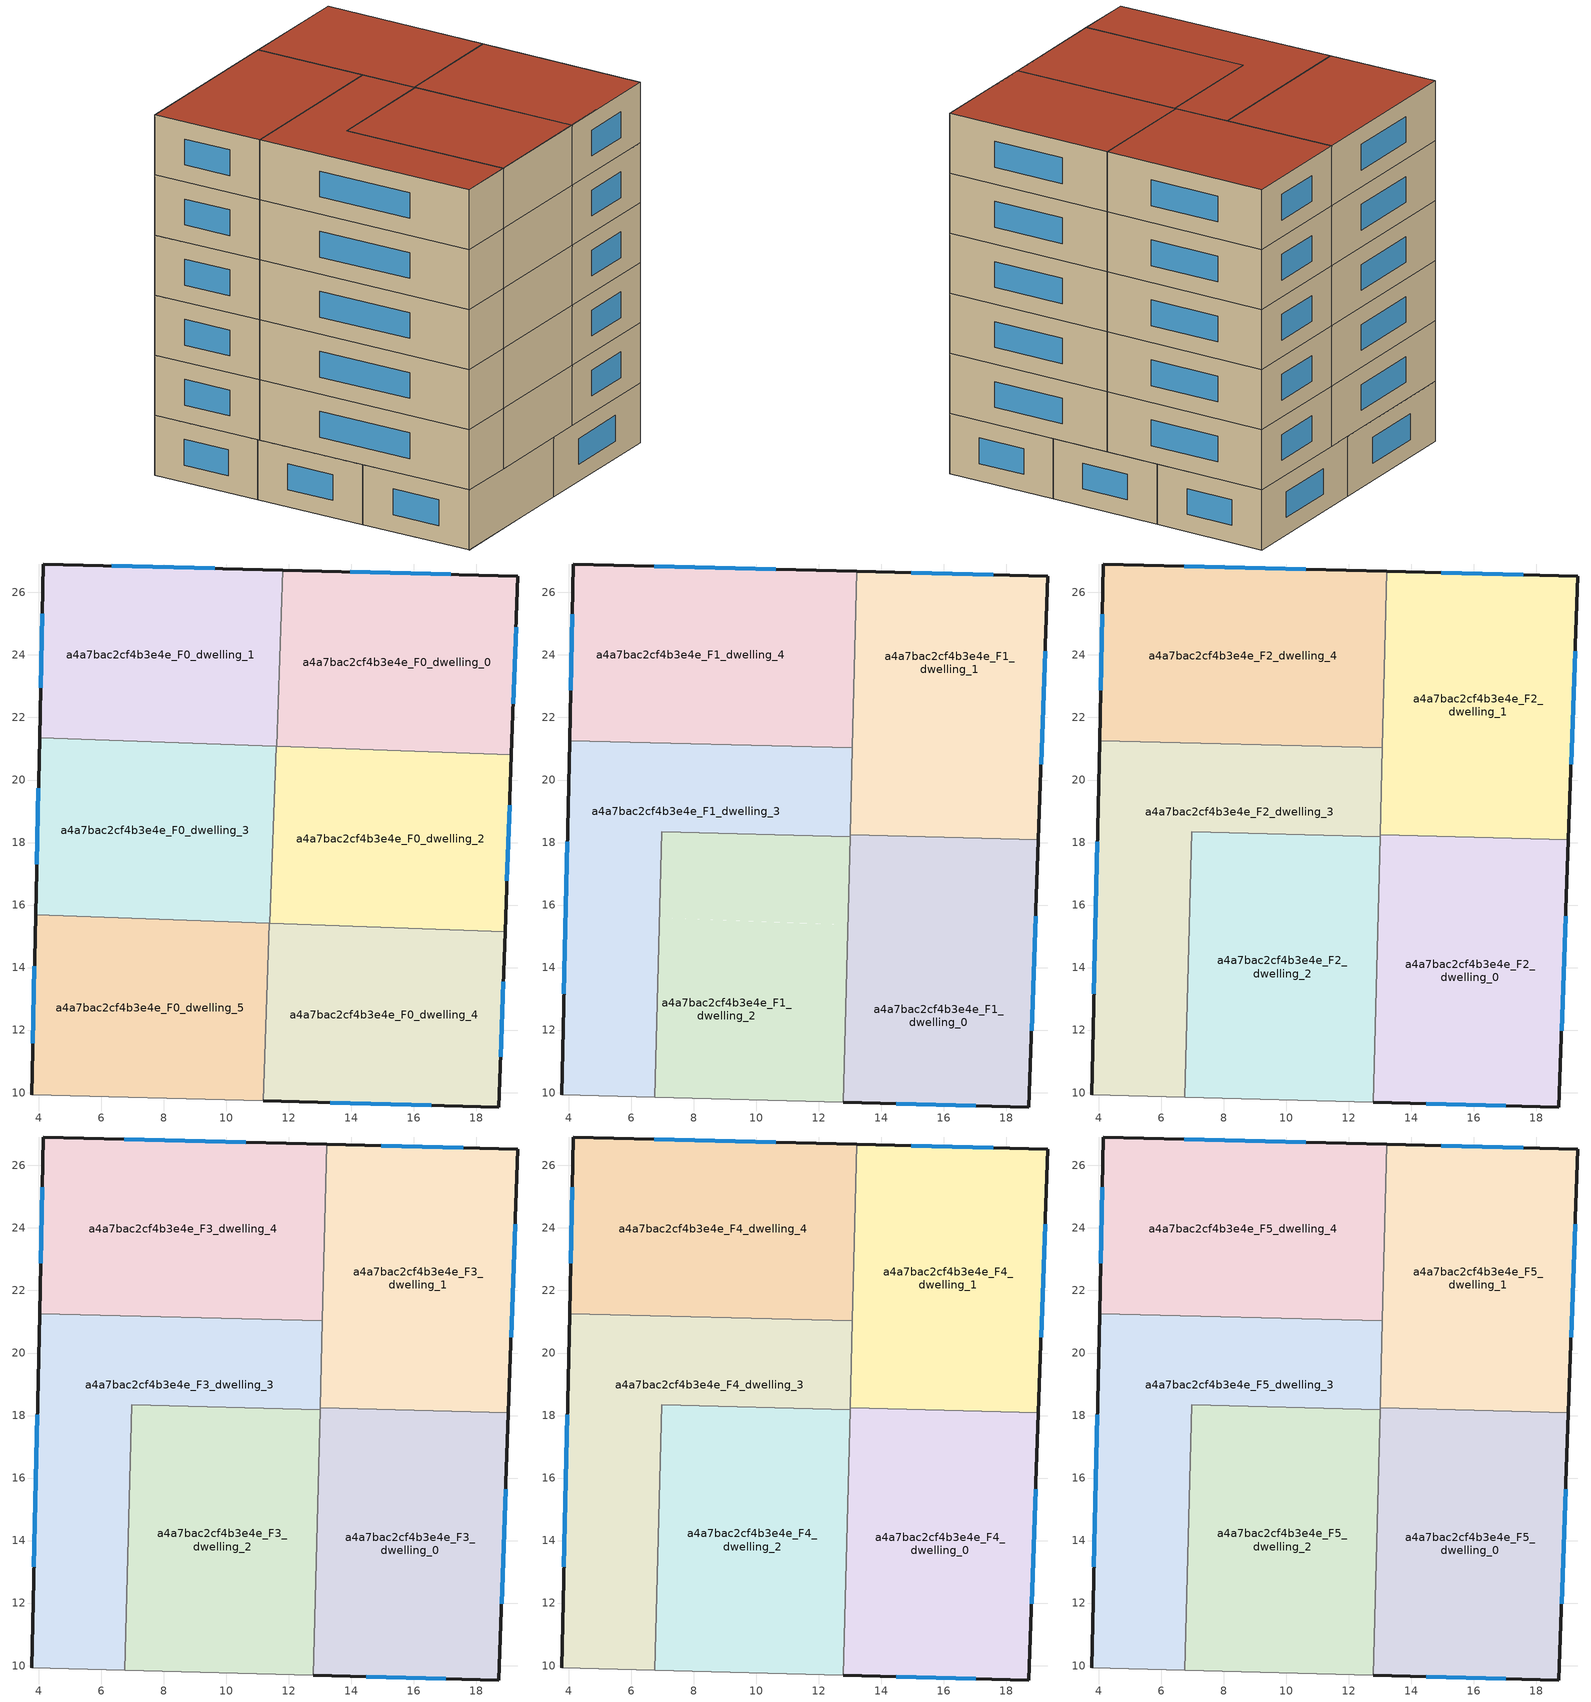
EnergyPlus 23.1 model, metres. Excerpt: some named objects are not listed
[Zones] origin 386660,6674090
a4a7bac2cf4b3e4e_F0_dwelling_0
 floor ground (EU_floor_Construction): 19.33,26.52 19.12,20.81 11.61,21.08 11.81,26.71 z0
 wall outside (EU_wall_Construction): 19.12,20.81 19.33,26.52 11.81,26.71 z0:3
 wall to a4a7bac2cf4b3e4e_F0_dwelling_1 (EU_wall_Construction): 11.81,26.71 11.61,21.08 z0:3
 wall to a4a7bac2cf4b3e4e_F0_dwelling_2 (EU_wall_Construction): 11.61,21.08 19.12,20.81 z0:3
 window (EU_Window_Construction): 19.18,22.44 19.27,24.89 / 17.18,26.58 13.96,26.66 z0.86:2.14
a4a7bac2cf4b3e4e_F0_dwelling_1
 floor ground (EU_floor_Construction): 11.81,26.71 11.61,21.08 4.02,21.36 4.15,26.91 z0
 wall outside (EU_wall_Construction): 11.81,26.71 4.15,26.91 4.02,21.36 z0:3
 wall to a4a7bac2cf4b3e4e_F0_dwelling_3 (EU_wall_Construction): 4.02,21.36 11.59,21.08 z0:3
 wall to a4a7bac2cf4b3e4e_F0_dwelling_2 (EU_wall_Construction): 11.59,21.08 11.61,21.08 z0:3
 window (EU_Window_Construction): 4.11,25.32 4.06,22.94 / 9.62,26.77 6.34,26.85 z0.86:2.14
a4a7bac2cf4b3e4e_F0_dwelling_2
 floor ground (EU_floor_Construction): 19.12,20.81 18.92,15.15 11.39,15.42 11.59,21.08 z0
 wall outside (EU_wall_Construction): 18.92,15.15 19.12,20.81 z0:3
 wall to a4a7bac2cf4b3e4e_F0_dwelling_3 (EU_wall_Construction): 11.59,21.08 11.39,15.42 z0:3
 wall to a4a7bac2cf4b3e4e_F0_dwelling_4 (EU_wall_Construction): 11.39,15.42 18.92,15.15 z0:3
 window (EU_Window_Construction): 18.97,16.77 19.06,19.2 z0.86:2.14
 ceiling adiabatic (EU_roof_Construction): 12.92,15.37 13,18.19 11.49,18.23 11.39,15.42 z3
a4a7bac2cf4b3e4e_F0_dwelling_3
 floor ground (EU_floor_Construction): 11.59,21.08 11.39,15.42 3.9,15.7 4.02,21.36 z0
 wall outside (EU_wall_Construction): 4.02,21.36 3.9,15.7 z0:3
 wall to a4a7bac2cf4b3e4e_F0_dwelling_5 (EU_wall_Construction): 3.9,15.7 11.38,15.43 z0:3
 window (EU_Window_Construction): 3.99,19.74 3.93,17.31 z0.86:2.14
 ceiling adiabatic (EU_roof_Construction): 11.39,15.42 11.49,18.23 6.97,18.34 6.9,15.59 z3
a4a7bac2cf4b3e4e_F0_dwelling_4
 floor ground (EU_floor_Construction): 18.92,15.15 18.71,9.54 11.17,9.74 11.38,15.42 z0
 wall outside (EU_wall_Construction): 11.17,9.74 18.71,9.54 18.92,15.15 z0:3
 wall to a4a7bac2cf4b3e4e_F0_dwelling_5 (EU_wall_Construction): 11.38,15.42 11.17,9.74 z0:3
 window (EU_Window_Construction): 18.77,11.14 18.86,13.55 / 13.33,9.68 16.56,9.6 z0.86:2.14
a4a7bac2cf4b3e4e_F0_dwelling_5
 floor ground (EU_floor_Construction): 11.38,15.42 11.17,9.74 3.77,9.93 3.9,15.7 z0
 wall outside (EU_wall_Construction): 3.9,15.7 3.77,9.93 z0:3
 wall adiabatic (EU_wall_Construction): 3.77,9.93 11.17,9.74 z0:3
 window (EU_Window_Construction): 3.86,14.05 3.8,11.58 z0.86:2.14
a4a7bac2cf4b3e4e_F1_dwelling_0
 floor to a4a7bac2cf4b3e4e_F0_dwelling_4 (EU_floor_Construction): 18.92,15.15 18.71,9.54 12.78,9.69 12.92,15.37 z3
 floor to a4a7bac2cf4b3e4e_F0_dwelling_2 (EU_floor_Construction): 19.02,18.09 18.92,15.15 12.92,15.37 13,18.19 13,18.25 z3
 wall outside (EU_wall_Construction): 12.78,9.69 18.71,9.54 19.02,18.09 z3:6
 wall to a4a7bac2cf4b3e4e_F1_dwelling_1 (EU_wall_Construction): 19.02,18.09 13,18.25 z3:6
 wall to a4a7bac2cf4b3e4e_F1_dwelling_2 (EU_wall_Construction): 13,18.19 12.78,9.69 z3:6
 wall to a4a7bac2cf4b3e4e_F1_dwelling_3 (EU_wall_Construction): 13,18.25 13,18.19 z3:6
 window (EU_Window_Construction): 18.8,11.98 18.93,15.65 / 14.47,9.65 17.02,9.58 z3.86:5.14
a4a7bac2cf4b3e4e_F1_dwelling_1
 floor to a4a7bac2cf4b3e4e_F0_dwelling_0 (EU_floor_Construction): 19.33,26.52 19.12,20.81 13.07,21.03 13.21,26.68 z3
 floor to a4a7bac2cf4b3e4e_F0_dwelling_2 (EU_floor_Construction): 19.12,20.81 19.02,18.09 13,18.25 13.07,21.03 z3
 wall outside (EU_wall_Construction): 19.02,18.09 19.33,26.52 13.21,26.68 z3:6
 wall to a4a7bac2cf4b3e4e_F1_dwelling_4 (EU_wall_Construction): 13.21,26.68 13.07,21.03 z3:6
 wall to a4a7bac2cf4b3e4e_F1_dwelling_3 (EU_wall_Construction): 13.07,21.03 13,18.25 z3:6
 window (EU_Window_Construction): 19.11,20.5 19.24,24.11 / 17.58,26.57 14.96,26.63 z3.86:5.14
a4a7bac2cf4b3e4e_F1_dwelling_2
 floor to a4a7bac2cf4b3e4e_F0_dwelling_5 (EU_floor_Construction): 11.38,15.42 11.17,9.74 6.75,9.85 6.9,15.59 z3
 floor to a4a7bac2cf4b3e4e_F0_dwelling_4 (EU_floor_Construction): 12.92,15.37 12.78,9.69 11.17,9.74 11.38,15.42 z3
 floor adiabatic (EU_floor_Construction): 13,18.19 12.92,15.37 6.9,15.59 6.97,18.34 z3
 wall to a4a7bac2cf4b3e4e_F1_dwelling_3 (EU_wall_Construction): 13,18.19 6.97,18.34 6.75,9.85 z3:6
 wall adiabatic (EU_wall_Construction): 6.75,9.85 12.78,9.69 z3:6
a4a7bac2cf4b3e4e_F1_dwelling_3
 floor to a4a7bac2cf4b3e4e_F0_dwelling_3 (EU_floor_Construction): 11.59,21.07 11.49,18.23 6.97,18.34 6.9,15.59 3.9,15.69 4.02,21.26 z3
 floor to a4a7bac2cf4b3e4e_F0_dwelling_5 (EU_floor_Construction): 6.9,15.59 6.75,9.85 3.77,9.93 3.9,15.69 z3
 floor to a4a7bac2cf4b3e4e_F0_dwelling_2 (EU_floor_Construction): 13.07,21.03 13,18.25 13,18.19 11.49,18.23 11.59,21.07 z3
 wall outside (EU_wall_Construction): 4.02,21.26 3.77,9.93 z3:6
 wall adiabatic (EU_wall_Construction): 3.77,9.93 6.75,9.85 z3:6
 wall to a4a7bac2cf4b3e4e_F1_dwelling_4 (EU_wall_Construction): 13.07,21.03 4.02,21.26 z3:6
 window (EU_Window_Construction): 3.95,18.02 3.84,13.17 z3.86:5.14
a4a7bac2cf4b3e4e_F1_dwelling_4
 floor to a4a7bac2cf4b3e4e_F0_dwelling_1 (EU_floor_Construction): 11.81,26.71 11.61,21.08 4.02,21.36 4.15,26.91 z3
 floor to a4a7bac2cf4b3e4e_F0_dwelling_0 (EU_floor_Construction): 13.21,26.68 13.07,21.03 11.61,21.08 11.81,26.71 z3
 floor to a4a7bac2cf4b3e4e_F0_dwelling_3 (EU_floor_Construction): 11.59,21.08 11.59,21.07 4.02,21.26 4.02,21.36 z3
 wall outside (EU_wall_Construction): 13.21,26.68 4.15,26.91 4.02,21.26 z3:6
 window (EU_Window_Construction): 4.11,25.3 4.06,22.87 / 10.62,26.74 6.74,26.84 z3.86:5.14
a4a7bac2cf4b3e4e_F2_dwelling_0
 floor to a4a7bac2cf4b3e4e_F1_dwelling_0 (EU_floor_Construction): 19.02,18.09 18.71,9.54 12.78,9.69 13,18.25 z6
 wall outside (EU_wall_Construction): 12.78,9.69 18.71,9.54 19.02,18.09 z6:9
 wall to a4a7bac2cf4b3e4e_F2_dwelling_1 (EU_wall_Construction): 19.02,18.09 13,18.25 z6:9
 wall to a4a7bac2cf4b3e4e_F2_dwelling_2 (EU_wall_Construction): 13,18.19 12.78,9.69 z6:9
 wall to a4a7bac2cf4b3e4e_F2_dwelling_3 (EU_wall_Construction): 13,18.25 13,18.19 z6:9
 window (EU_Window_Construction): 18.8,11.98 18.93,15.65 / 14.47,9.65 17.02,9.58 z6.86:8.14
a4a7bac2cf4b3e4e_F2_dwelling_1
 floor to a4a7bac2cf4b3e4e_F1_dwelling_1 (EU_floor_Construction): 19.33,26.52 19.02,18.09 13,18.25 13.21,26.68 z6
 wall outside (EU_wall_Construction): 19.02,18.09 19.33,26.52 13.21,26.68 z6:9
 wall to a4a7bac2cf4b3e4e_F2_dwelling_4 (EU_wall_Construction): 13.21,26.68 13.07,21.03 z6:9
 wall to a4a7bac2cf4b3e4e_F2_dwelling_3 (EU_wall_Construction): 13.07,21.03 13,18.25 z6:9
 window (EU_Window_Construction): 19.11,20.5 19.24,24.11 / 17.58,26.57 14.96,26.63 z6.86:8.14
a4a7bac2cf4b3e4e_F2_dwelling_2
 floor to a4a7bac2cf4b3e4e_F1_dwelling_2 (EU_floor_Construction): 13,18.19 12.78,9.69 6.75,9.85 6.97,18.34 z6
 wall to a4a7bac2cf4b3e4e_F2_dwelling_3 (EU_wall_Construction): 13,18.19 6.97,18.34 6.75,9.85 z6:9
 wall adiabatic (EU_wall_Construction): 6.75,9.85 12.78,9.69 z6:9
a4a7bac2cf4b3e4e_F2_dwelling_3
 floor to a4a7bac2cf4b3e4e_F1_dwelling_3 (EU_floor_Construction): 13.07,21.03 13,18.19 6.97,18.34 6.75,9.85 3.77,9.93 4.02,21.26 z6
 wall outside (EU_wall_Construction): 4.02,21.26 3.77,9.93 z6:9
 wall adiabatic (EU_wall_Construction): 3.77,9.93 6.75,9.85 z6:9
 wall to a4a7bac2cf4b3e4e_F2_dwelling_4 (EU_wall_Construction): 13.07,21.03 4.02,21.26 z6:9
 window (EU_Window_Construction): 3.95,18.02 3.84,13.17 z6.86:8.14
a4a7bac2cf4b3e4e_F2_dwelling_4
 floor to a4a7bac2cf4b3e4e_F1_dwelling_4 (EU_floor_Construction): 13.21,26.68 13.07,21.03 4.02,21.26 4.15,26.91 z6
 wall outside (EU_wall_Construction): 13.21,26.68 4.15,26.91 4.02,21.26 z6:9
 window (EU_Window_Construction): 4.11,25.3 4.06,22.87 / 10.62,26.74 6.74,26.84 z6.86:8.14
a4a7bac2cf4b3e4e_F3_dwelling_0
 floor to a4a7bac2cf4b3e4e_F2_dwelling_0 (EU_floor_Construction): 19.02,18.09 18.71,9.54 12.78,9.69 13,18.25 z9
 wall outside (EU_wall_Construction): 12.78,9.69 18.71,9.54 19.02,18.09 z9:12
 wall to a4a7bac2cf4b3e4e_F3_dwelling_1 (EU_wall_Construction): 19.02,18.09 13,18.25 z9:12
 wall to a4a7bac2cf4b3e4e_F3_dwelling_2 (EU_wall_Construction): 13,18.19 12.78,9.69 z9:12
 wall to a4a7bac2cf4b3e4e_F3_dwelling_3 (EU_wall_Construction): 13,18.25 13,18.19 z9:12
 window (EU_Window_Construction): 18.8,11.98 18.93,15.65 / 14.47,9.65 17.02,9.58 z9.86:11.14
a4a7bac2cf4b3e4e_F3_dwelling_1
 floor to a4a7bac2cf4b3e4e_F2_dwelling_1 (EU_floor_Construction): 19.33,26.52 19.02,18.09 13,18.25 13.21,26.68 z9
 wall outside (EU_wall_Construction): 19.02,18.09 19.33,26.52 13.21,26.68 z9:12
 wall to a4a7bac2cf4b3e4e_F3_dwelling_4 (EU_wall_Construction): 13.21,26.68 13.07,21.03 z9:12
 wall to a4a7bac2cf4b3e4e_F3_dwelling_3 (EU_wall_Construction): 13.07,21.03 13,18.25 z9:12
 window (EU_Window_Construction): 19.11,20.5 19.24,24.11 / 17.58,26.57 14.96,26.63 z9.86:11.14
a4a7bac2cf4b3e4e_F3_dwelling_2
 floor to a4a7bac2cf4b3e4e_F2_dwelling_2 (EU_floor_Construction): 13,18.19 12.78,9.69 6.75,9.85 6.97,18.34 z9
 wall to a4a7bac2cf4b3e4e_F3_dwelling_3 (EU_wall_Construction): 13,18.19 6.97,18.34 6.75,9.85 z9:12
 wall adiabatic (EU_wall_Construction): 6.75,9.85 12.78,9.69 z9:12
a4a7bac2cf4b3e4e_F3_dwelling_3
 floor to a4a7bac2cf4b3e4e_F2_dwelling_3 (EU_floor_Construction): 13.07,21.03 13,18.19 6.97,18.34 6.75,9.85 3.77,9.93 4.02,21.26 z9
 wall outside (EU_wall_Construction): 4.02,21.26 3.77,9.93 z9:12
 wall adiabatic (EU_wall_Construction): 3.77,9.93 6.75,9.85 z9:12
 wall to a4a7bac2cf4b3e4e_F3_dwelling_4 (EU_wall_Construction): 13.07,21.03 4.02,21.26 z9:12
 window (EU_Window_Construction): 3.95,18.02 3.84,13.17 z9.86:11.14
a4a7bac2cf4b3e4e_F3_dwelling_4
 floor to a4a7bac2cf4b3e4e_F2_dwelling_4 (EU_floor_Construction): 13.21,26.68 13.07,21.03 4.02,21.26 4.15,26.91 z9
 wall outside (EU_wall_Construction): 13.21,26.68 4.15,26.91 4.02,21.26 z9:12
 window (EU_Window_Construction): 4.11,25.3 4.06,22.87 / 10.62,26.74 6.74,26.84 z9.86:11.14
a4a7bac2cf4b3e4e_F4_dwelling_0
 floor to a4a7bac2cf4b3e4e_F3_dwelling_0 (EU_floor_Construction): 19.02,18.09 18.71,9.54 12.78,9.69 13,18.25 z12
 wall outside (EU_wall_Construction): 12.78,9.69 18.71,9.54 19.02,18.09 z12:15
 wall to a4a7bac2cf4b3e4e_F4_dwelling_1 (EU_wall_Construction): 19.02,18.09 13,18.25 z12:15
 wall to a4a7bac2cf4b3e4e_F4_dwelling_2 (EU_wall_Construction): 13,18.19 12.78,9.69 z12:15
 wall to a4a7bac2cf4b3e4e_F4_dwelling_3 (EU_wall_Construction): 13,18.25 13,18.19 z12:15
 window (EU_Window_Construction): 18.8,11.98 18.93,15.65 / 14.47,9.65 17.02,9.58 z12.86:14.14
a4a7bac2cf4b3e4e_F4_dwelling_1
 floor to a4a7bac2cf4b3e4e_F3_dwelling_1 (EU_floor_Construction): 19.33,26.52 19.02,18.09 13,18.25 13.21,26.68 z12
 wall outside (EU_wall_Construction): 19.02,18.09 19.33,26.52 13.21,26.68 z12:15
 wall to a4a7bac2cf4b3e4e_F4_dwelling_4 (EU_wall_Construction): 13.21,26.68 13.07,21.03 z12:15
 wall to a4a7bac2cf4b3e4e_F4_dwelling_3 (EU_wall_Construction): 13.07,21.03 13,18.25 z12:15
 window (EU_Window_Construction): 19.11,20.5 19.24,24.11 / 17.58,26.57 14.96,26.63 z12.86:14.14
a4a7bac2cf4b3e4e_F4_dwelling_2
 floor to a4a7bac2cf4b3e4e_F3_dwelling_2 (EU_floor_Construction): 13,18.19 12.78,9.69 6.75,9.85 6.97,18.34 z12
 wall to a4a7bac2cf4b3e4e_F4_dwelling_3 (EU_wall_Construction): 13,18.19 6.97,18.34 6.75,9.85 z12:15
 wall adiabatic (EU_wall_Construction): 6.75,9.85 12.78,9.69 z12:15
a4a7bac2cf4b3e4e_F4_dwelling_3
 floor to a4a7bac2cf4b3e4e_F3_dwelling_3 (EU_floor_Construction): 13.07,21.03 13,18.19 6.97,18.34 6.75,9.85 3.77,9.93 4.02,21.26 z12
 wall outside (EU_wall_Construction): 4.02,21.26 3.77,9.93 z12:15
 wall adiabatic (EU_wall_Construction): 3.77,9.93 6.75,9.85 z12:15
 wall to a4a7bac2cf4b3e4e_F4_dwelling_4 (EU_wall_Construction): 13.07,21.03 4.02,21.26 z12:15
 window (EU_Window_Construction): 3.95,18.02 3.84,13.17 z12.86:14.14
a4a7bac2cf4b3e4e_F4_dwelling_4
 floor to a4a7bac2cf4b3e4e_F3_dwelling_4 (EU_floor_Construction): 13.21,26.68 13.07,21.03 4.02,21.26 4.15,26.91 z12
 wall outside (EU_wall_Construction): 13.21,26.68 4.15,26.91 4.02,21.26 z12:15
 window (EU_Window_Construction): 4.11,25.3 4.06,22.87 / 10.62,26.74 6.74,26.84 z12.86:14.14
a4a7bac2cf4b3e4e_F5_dwelling_0
 floor to a4a7bac2cf4b3e4e_F4_dwelling_0 (EU_floor_Construction): 19.02,18.09 18.71,9.54 12.78,9.69 13,18.25 z15
 wall outside (EU_wall_Construction): 12.78,9.69 18.71,9.54 19.02,18.09 z15:18
 wall to a4a7bac2cf4b3e4e_F5_dwelling_1 (EU_wall_Construction): 19.02,18.09 13,18.25 z15:18
 wall to a4a7bac2cf4b3e4e_F5_dwelling_2 (EU_wall_Construction): 13,18.19 12.78,9.69 z15:18
 wall to a4a7bac2cf4b3e4e_F5_dwelling_3 (EU_wall_Construction): 13,18.25 13,18.19 z15:18
 window (EU_Window_Construction): 18.8,11.98 18.93,15.65 / 14.47,9.65 17.02,9.58 z15.86:17.14
 roof outside (EU_roof_Construction): 18.71,9.54 19.02,18.09 13,18.25 12.78,9.69 z18
a4a7bac2cf4b3e4e_F5_dwelling_1
 floor to a4a7bac2cf4b3e4e_F4_dwelling_1 (EU_floor_Construction): 19.33,26.52 19.02,18.09 13,18.25 13.21,26.68 z15
 wall outside (EU_wall_Construction): 19.02,18.09 19.33,26.52 13.21,26.68 z15:18
 wall to a4a7bac2cf4b3e4e_F5_dwelling_4 (EU_wall_Construction): 13.21,26.68 13.07,21.03 z15:18
 wall to a4a7bac2cf4b3e4e_F5_dwelling_3 (EU_wall_Construction): 13.07,21.03 13,18.25 z15:18
 window (EU_Window_Construction): 19.11,20.5 19.24,24.11 / 17.58,26.57 14.96,26.63 z15.86:17.14
 roof outside (EU_roof_Construction): 19.02,18.09 19.33,26.52 13.21,26.68 13,18.25 z18
a4a7bac2cf4b3e4e_F5_dwelling_2
 floor to a4a7bac2cf4b3e4e_F4_dwelling_2 (EU_floor_Construction): 13,18.19 12.78,9.69 6.75,9.85 6.97,18.34 z15
 wall to a4a7bac2cf4b3e4e_F5_dwelling_3 (EU_wall_Construction): 13,18.19 6.97,18.34 6.75,9.85 z15:18
 wall adiabatic (EU_wall_Construction): 6.75,9.85 12.78,9.69 z15:18
 roof outside (EU_roof_Construction): 12.78,9.69 13,18.19 6.97,18.34 6.75,9.85 z18
a4a7bac2cf4b3e4e_F5_dwelling_3
 floor to a4a7bac2cf4b3e4e_F4_dwelling_3 (EU_floor_Construction): 13.07,21.03 13,18.19 6.97,18.34 6.75,9.85 3.77,9.93 4.02,21.26 z15
 wall outside (EU_wall_Construction): 4.02,21.26 3.77,9.93 z15:18
 wall adiabatic (EU_wall_Construction): 3.77,9.93 6.75,9.85 z15:18
 wall to a4a7bac2cf4b3e4e_F5_dwelling_4 (EU_wall_Construction): 13.07,21.03 4.02,21.26 z15:18
 window (EU_Window_Construction): 3.95,18.02 3.84,13.17 z15.86:17.14
 roof outside (EU_roof_Construction): 6.75,9.85 6.97,18.34 13,18.19 13.07,21.03 4.02,21.26 3.77,9.93 z18
a4a7bac2cf4b3e4e_F5_dwelling_4
 floor to a4a7bac2cf4b3e4e_F4_dwelling_4 (EU_floor_Construction): 13.21,26.68 13.07,21.03 4.02,21.26 4.15,26.91 z15
 wall outside (EU_wall_Construction): 13.21,26.68 4.15,26.91 4.02,21.26 z15:18
 window (EU_Window_Construction): 4.11,25.3 4.06,22.87 / 10.62,26.74 6.74,26.84 z15.86:17.14
 roof outside (EU_roof_Construction): 13.07,21.03 13.21,26.68 4.15,26.91 4.02,21.26 z18
shading: 3.77,9.93 14.91,9.68 z0:18
[Building]
EU S2 Campaign: North Axis=0; Terrain=City; Solar Distribution=FullExterior
[Site:Location]
Helsinki-Vantaa.AP: Latitude=60.317; Longitude=24.963; Time Zone=2; Elevation=54.6
[SizingPeriod:WeatherFileDays]
AnnualSizingPeriod: Begin Month=1; Begin Day of Month=1; End Month=12; End Day of Month=31; Day of Week for Start Day=Monday; Use Weather File Daylight Saving Period=No; Use Weather File Rain and Snow Indicators=No
[MATERIAL]
EU_InternalMass_Material: Roughness=MediumRough; Thickness=0.1; Conductivity=1; Density=1800; Specific Heat=900; Thermal Absorptance=0.9; Solar Absorptance=0.7; Visible Absorptance=0.7
[MATERIAL:NOMASS] Roughness=MediumRough; Thermal Absorptance=0.9; Solar Absorptance=0.7; Visible Absorptance=0.7
Name | Thermal Resistance
EU_wall_NoMass | 1.10183
EU_roof_NoMass; EU_floor_NoMass | 1.70606
[WINDOWMATERIAL:SIMPLEGLAZINGSYSTEM]
EU_Window_SimpleGlazing: UFactor=3.11035; Solar Heat Gain Coefficient=0.8; Visible Transmittance=0.8
[CONSTRUCTION]
EU_wall_Construction: EU_wall_NoMass
EU_roof_Construction: EU_roof_NoMass
EU_floor_Construction: EU_floor_NoMass
EU_Window_Construction: EU_Window_SimpleGlazing
EU_InternalMass_Construction: EU_InternalMass_Material
[ZONE] Type=1; Multiplier=1; Ceiling Height=autocalculate; Floor Area=autocalculate; Part of Total Floor Area=Yes
Name | Volume
a4a7bac2cf4b3e4e_F0_dwelling_0; a4a7bac2cf4b3e4e_F0_dwelling_3 | 127.98
a4a7bac2cf4b3e4e_F1_dwelling_0; a4a7bac2cf4b3e4e_F2_dwelling_0; a4a7bac2cf4b3e4e_F3_dwelling_0; a4a7bac2cf4b3e4e_F4_dwelling_0; a4a7bac2cf4b3e4e_F5_dwelling_0 | 153.585
a4a7bac2cf4b3e4e_F0_dwelling_1 | 127.974
a4a7bac2cf4b3e4e_F1_dwelling_1; a4a7bac2cf4b3e4e_F2_dwelling_1; a4a7bac2cf4b3e4e_F3_dwelling_1; a4a7bac2cf4b3e4e_F4_dwelling_1; a4a7bac2cf4b3e4e_F5_dwelling_1 | 153.588
a4a7bac2cf4b3e4e_F0_dwelling_2; a4a7bac2cf4b3e4e_F0_dwelling_5 | 127.987
a4a7bac2cf4b3e4e_F1_dwelling_2; a4a7bac2cf4b3e4e_F2_dwelling_2; a4a7bac2cf4b3e4e_F3_dwelling_2; a4a7bac2cf4b3e4e_F4_dwelling_2; a4a7bac2cf4b3e4e_F5_dwelling_2 | 153.572
a4a7bac2cf4b3e4e_F1_dwelling_3; a4a7bac2cf4b3e4e_F2_dwelling_3; a4a7bac2cf4b3e4e_F3_dwelling_3; a4a7bac2cf4b3e4e_F4_dwelling_3; a4a7bac2cf4b3e4e_F5_dwelling_3 | 153.561
a4a7bac2cf4b3e4e_F0_dwelling_4 | 127.976
a4a7bac2cf4b3e4e_F1_dwelling_4; a4a7bac2cf4b3e4e_F2_dwelling_4; a4a7bac2cf4b3e4e_F3_dwelling_4; a4a7bac2cf4b3e4e_F4_dwelling_4; a4a7bac2cf4b3e4e_F5_dwelling_4 | 153.586
[INTERNALMASS] Construction=EU_InternalMass_Construction
Name | Zone or ZoneList | Surface Area
a4a7bac2cf4b3e4e_F0_dwelling_0_EU_InternalMass | a4a7bac2cf4b3e4e_F0_dwelling_0 | 42.6603
a4a7bac2cf4b3e4e_F0_dwelling_1_EU_InternalMass | a4a7bac2cf4b3e4e_F0_dwelling_1 | 42.6579
a4a7bac2cf4b3e4e_F0_dwelling_2_EU_InternalMass | a4a7bac2cf4b3e4e_F0_dwelling_2 | 42.6621
a4a7bac2cf4b3e4e_F0_dwelling_3_EU_InternalMass | a4a7bac2cf4b3e4e_F0_dwelling_3 | 42.66
a4a7bac2cf4b3e4e_F0_dwelling_4_EU_InternalMass | a4a7bac2cf4b3e4e_F0_dwelling_4 | 42.659
a4a7bac2cf4b3e4e_F0_dwelling_5_EU_InternalMass | a4a7bac2cf4b3e4e_F0_dwelling_5 | 42.6627
a4a7bac2cf4b3e4e_F1_dwelling_0_EU_InternalMass | a4a7bac2cf4b3e4e_F1_dwelling_0 | 51.1944
a4a7bac2cf4b3e4e_F1_dwelling_1_EU_InternalMass | a4a7bac2cf4b3e4e_F1_dwelling_1 | 51.1943
a4a7bac2cf4b3e4e_F1_dwelling_2_EU_InternalMass | a4a7bac2cf4b3e4e_F1_dwelling_2 | 51.1894
a4a7bac2cf4b3e4e_F1_dwelling_3_EU_InternalMass | a4a7bac2cf4b3e4e_F1_dwelling_3 | 51.1869
a4a7bac2cf4b3e4e_F1_dwelling_4_EU_InternalMass | a4a7bac2cf4b3e4e_F1_dwelling_4 | 51.1943
a4a7bac2cf4b3e4e_F2_dwelling_0_EU_InternalMass | a4a7bac2cf4b3e4e_F2_dwelling_0 | 51.1944
a4a7bac2cf4b3e4e_F2_dwelling_1_EU_InternalMass | a4a7bac2cf4b3e4e_F2_dwelling_1 | 51.1943
a4a7bac2cf4b3e4e_F2_dwelling_2_EU_InternalMass | a4a7bac2cf4b3e4e_F2_dwelling_2 | 51.1894
a4a7bac2cf4b3e4e_F2_dwelling_3_EU_InternalMass | a4a7bac2cf4b3e4e_F2_dwelling_3 | 51.1869
a4a7bac2cf4b3e4e_F2_dwelling_4_EU_InternalMass | a4a7bac2cf4b3e4e_F2_dwelling_4 | 51.1943
a4a7bac2cf4b3e4e_F3_dwelling_0_EU_InternalMass | a4a7bac2cf4b3e4e_F3_dwelling_0 | 51.1944
a4a7bac2cf4b3e4e_F3_dwelling_1_EU_InternalMass | a4a7bac2cf4b3e4e_F3_dwelling_1 | 51.1943
a4a7bac2cf4b3e4e_F3_dwelling_2_EU_InternalMass | a4a7bac2cf4b3e4e_F3_dwelling_2 | 51.1894
a4a7bac2cf4b3e4e_F3_dwelling_3_EU_InternalMass | a4a7bac2cf4b3e4e_F3_dwelling_3 | 51.1869
a4a7bac2cf4b3e4e_F3_dwelling_4_EU_InternalMass | a4a7bac2cf4b3e4e_F3_dwelling_4 | 51.1943
a4a7bac2cf4b3e4e_F4_dwelling_0_EU_InternalMass | a4a7bac2cf4b3e4e_F4_dwelling_0 | 51.1944
a4a7bac2cf4b3e4e_F4_dwelling_1_EU_InternalMass | a4a7bac2cf4b3e4e_F4_dwelling_1 | 51.1943
a4a7bac2cf4b3e4e_F4_dwelling_2_EU_InternalMass | a4a7bac2cf4b3e4e_F4_dwelling_2 | 51.1894
a4a7bac2cf4b3e4e_F4_dwelling_3_EU_InternalMass | a4a7bac2cf4b3e4e_F4_dwelling_3 | 51.1869
a4a7bac2cf4b3e4e_F4_dwelling_4_EU_InternalMass | a4a7bac2cf4b3e4e_F4_dwelling_4 | 51.1943
a4a7bac2cf4b3e4e_F5_dwelling_0_EU_InternalMass | a4a7bac2cf4b3e4e_F5_dwelling_0 | 51.1944
a4a7bac2cf4b3e4e_F5_dwelling_1_EU_InternalMass | a4a7bac2cf4b3e4e_F5_dwelling_1 | 51.1943
a4a7bac2cf4b3e4e_F5_dwelling_2_EU_InternalMass | a4a7bac2cf4b3e4e_F5_dwelling_2 | 51.1894
a4a7bac2cf4b3e4e_F5_dwelling_3_EU_InternalMass | a4a7bac2cf4b3e4e_F5_dwelling_3 | 51.1869
a4a7bac2cf4b3e4e_F5_dwelling_4_EU_InternalMass | a4a7bac2cf4b3e4e_F5_dwelling_4 | 51.1943
[OTHEREQUIPMENT] Fuel Type=Electricity; Design Level Calculation Method=Watts/Area; Power per Zone Floor Area=1; Fraction Latent=0; Fraction Radiant=0; Fraction Lost=0; Carbon Dioxide Generation Rate=0; EndUse Subcategory=EU_Step8_InternalGains
Name | Zone or ZoneList or Space or SpaceList | Schedule
EU_Step8_InternalGain_a4a7bac2cf4b3e4e_F0_dwelling_0_f000 | a4a7bac2cf4b3e4e_F0_dwelling_0 | EU_Step8_GainSchedule_a4a7bac2cf4b3e4e_F0_dwelling_0_f000
EU_Step8_InternalGain_a4a7bac2cf4b3e4e_F0_dwelling_1_f000 | a4a7bac2cf4b3e4e_F0_dwelling_1 | EU_Step8_GainSchedule_a4a7bac2cf4b3e4e_F0_dwelling_1_f000
EU_Step8_InternalGain_a4a7bac2cf4b3e4e_F0_dwelling_2_f000 | a4a7bac2cf4b3e4e_F0_dwelling_2 | EU_Step8_GainSchedule_a4a7bac2cf4b3e4e_F0_dwelling_2_f000
EU_Step8_InternalGain_a4a7bac2cf4b3e4e_F0_dwelling_3_f000 | a4a7bac2cf4b3e4e_F0_dwelling_3 | EU_Step8_GainSchedule_a4a7bac2cf4b3e4e_F0_dwelling_3_f000
EU_Step8_InternalGain_a4a7bac2cf4b3e4e_F0_dwelling_4_f000 | a4a7bac2cf4b3e4e_F0_dwelling_4 | EU_Step8_GainSchedule_a4a7bac2cf4b3e4e_F0_dwelling_4_f000
EU_Step8_InternalGain_a4a7bac2cf4b3e4e_F0_dwelling_5_f000 | a4a7bac2cf4b3e4e_F0_dwelling_5 | EU_Step8_GainSchedule_a4a7bac2cf4b3e4e_F0_dwelling_5_f000
EU_Step8_InternalGain_a4a7bac2cf4b3e4e_F1_dwelling_0_f000 | a4a7bac2cf4b3e4e_F1_dwelling_0 | EU_Step8_GainSchedule_a4a7bac2cf4b3e4e_F1_dwelling_0_f000
EU_Step8_InternalGain_a4a7bac2cf4b3e4e_F1_dwelling_1_f000 | a4a7bac2cf4b3e4e_F1_dwelling_1 | EU_Step8_GainSchedule_a4a7bac2cf4b3e4e_F1_dwelling_1_f000
EU_Step8_InternalGain_a4a7bac2cf4b3e4e_F1_dwelling_2_f000 | a4a7bac2cf4b3e4e_F1_dwelling_2 | EU_Step8_GainSchedule_a4a7bac2cf4b3e4e_F1_dwelling_2_f000
EU_Step8_InternalGain_a4a7bac2cf4b3e4e_F1_dwelling_3_f000 | a4a7bac2cf4b3e4e_F1_dwelling_3 | EU_Step8_GainSchedule_a4a7bac2cf4b3e4e_F1_dwelling_3_f000
EU_Step8_InternalGain_a4a7bac2cf4b3e4e_F1_dwelling_4_f000 | a4a7bac2cf4b3e4e_F1_dwelling_4 | EU_Step8_GainSchedule_a4a7bac2cf4b3e4e_F1_dwelling_4_f000
EU_Step8_InternalGain_a4a7bac2cf4b3e4e_F2_dwelling_0_f000 | a4a7bac2cf4b3e4e_F2_dwelling_0 | EU_Step8_GainSchedule_a4a7bac2cf4b3e4e_F2_dwelling_0_f000
EU_Step8_InternalGain_a4a7bac2cf4b3e4e_F2_dwelling_1_f000 | a4a7bac2cf4b3e4e_F2_dwelling_1 | EU_Step8_GainSchedule_a4a7bac2cf4b3e4e_F2_dwelling_1_f000
EU_Step8_InternalGain_a4a7bac2cf4b3e4e_F2_dwelling_2_f000 | a4a7bac2cf4b3e4e_F2_dwelling_2 | EU_Step8_GainSchedule_a4a7bac2cf4b3e4e_F2_dwelling_2_f000
EU_Step8_InternalGain_a4a7bac2cf4b3e4e_F2_dwelling_3_f000 | a4a7bac2cf4b3e4e_F2_dwelling_3 | EU_Step8_GainSchedule_a4a7bac2cf4b3e4e_F2_dwelling_3_f000
EU_Step8_InternalGain_a4a7bac2cf4b3e4e_F2_dwelling_4_f000 | a4a7bac2cf4b3e4e_F2_dwelling_4 | EU_Step8_GainSchedule_a4a7bac2cf4b3e4e_F2_dwelling_4_f000
EU_Step8_InternalGain_a4a7bac2cf4b3e4e_F3_dwelling_0_f000 | a4a7bac2cf4b3e4e_F3_dwelling_0 | EU_Step8_GainSchedule_a4a7bac2cf4b3e4e_F3_dwelling_0_f000
EU_Step8_InternalGain_a4a7bac2cf4b3e4e_F3_dwelling_1_f000 | a4a7bac2cf4b3e4e_F3_dwelling_1 | EU_Step8_GainSchedule_a4a7bac2cf4b3e4e_F3_dwelling_1_f000
EU_Step8_InternalGain_a4a7bac2cf4b3e4e_F3_dwelling_2_f000 | a4a7bac2cf4b3e4e_F3_dwelling_2 | EU_Step8_GainSchedule_a4a7bac2cf4b3e4e_F3_dwelling_2_f000
EU_Step8_InternalGain_a4a7bac2cf4b3e4e_F3_dwelling_3_f000 | a4a7bac2cf4b3e4e_F3_dwelling_3 | EU_Step8_GainSchedule_a4a7bac2cf4b3e4e_F3_dwelling_3_f000
EU_Step8_InternalGain_a4a7bac2cf4b3e4e_F3_dwelling_4_f000 | a4a7bac2cf4b3e4e_F3_dwelling_4 | EU_Step8_GainSchedule_a4a7bac2cf4b3e4e_F3_dwelling_4_f000
EU_Step8_InternalGain_a4a7bac2cf4b3e4e_F4_dwelling_0_f000 | a4a7bac2cf4b3e4e_F4_dwelling_0 | EU_Step8_GainSchedule_a4a7bac2cf4b3e4e_F4_dwelling_0_f000
EU_Step8_InternalGain_a4a7bac2cf4b3e4e_F4_dwelling_1_f000 | a4a7bac2cf4b3e4e_F4_dwelling_1 | EU_Step8_GainSchedule_a4a7bac2cf4b3e4e_F4_dwelling_1_f000
EU_Step8_InternalGain_a4a7bac2cf4b3e4e_F4_dwelling_2_f000 | a4a7bac2cf4b3e4e_F4_dwelling_2 | EU_Step8_GainSchedule_a4a7bac2cf4b3e4e_F4_dwelling_2_f000
EU_Step8_InternalGain_a4a7bac2cf4b3e4e_F4_dwelling_3_f000 | a4a7bac2cf4b3e4e_F4_dwelling_3 | EU_Step8_GainSchedule_a4a7bac2cf4b3e4e_F4_dwelling_3_f000
EU_Step8_InternalGain_a4a7bac2cf4b3e4e_F4_dwelling_4_f000 | a4a7bac2cf4b3e4e_F4_dwelling_4 | EU_Step8_GainSchedule_a4a7bac2cf4b3e4e_F4_dwelling_4_f000
EU_Step8_InternalGain_a4a7bac2cf4b3e4e_F5_dwelling_0_f000 | a4a7bac2cf4b3e4e_F5_dwelling_0 | EU_Step8_GainSchedule_a4a7bac2cf4b3e4e_F5_dwelling_0_f000
EU_Step8_InternalGain_a4a7bac2cf4b3e4e_F5_dwelling_1_f000 | a4a7bac2cf4b3e4e_F5_dwelling_1 | EU_Step8_GainSchedule_a4a7bac2cf4b3e4e_F5_dwelling_1_f000
EU_Step8_InternalGain_a4a7bac2cf4b3e4e_F5_dwelling_2_f000 | a4a7bac2cf4b3e4e_F5_dwelling_2 | EU_Step8_GainSchedule_a4a7bac2cf4b3e4e_F5_dwelling_2_f000
EU_Step8_InternalGain_a4a7bac2cf4b3e4e_F5_dwelling_3_f000 | a4a7bac2cf4b3e4e_F5_dwelling_3 | EU_Step8_GainSchedule_a4a7bac2cf4b3e4e_F5_dwelling_3_f000
EU_Step8_InternalGain_a4a7bac2cf4b3e4e_F5_dwelling_4_f000 | a4a7bac2cf4b3e4e_F5_dwelling_4 | EU_Step8_GainSchedule_a4a7bac2cf4b3e4e_F5_dwelling_4_f000
[ZONEVENTILATION:DESIGNFLOWRATE] Schedule=EU_AlwaysOn; Design Flow Rate Calculation Method=AirChanges/Hour; Air Changes per Hour=0.756316; Ventilation Type=Natural; Fan Pressure Rise=0; Fan Total Efficiency=1; Constant Term Coefficient=1; Temperature Term Coefficient=0; Velocity Term Coefficient=0; Velocity Squared Term Coefficient=0; Minimum Indoor Temperature=-100; Maximum Indoor Temperature=100; Delta Temperature=-100; Minimum Outdoor Temperature=-100; Maximum Outdoor Temperature=100; Maximum Wind Speed=40
Name | Zone or ZoneList or Space or SpaceList
EU_ConstantAir_a4a7bac2cf4b3e4e_F0_dwelling_0 | a4a7bac2cf4b3e4e_F0_dwelling_0
EU_ConstantAir_a4a7bac2cf4b3e4e_F0_dwelling_1 | a4a7bac2cf4b3e4e_F0_dwelling_1
EU_ConstantAir_a4a7bac2cf4b3e4e_F0_dwelling_2 | a4a7bac2cf4b3e4e_F0_dwelling_2
EU_ConstantAir_a4a7bac2cf4b3e4e_F0_dwelling_3 | a4a7bac2cf4b3e4e_F0_dwelling_3
EU_ConstantAir_a4a7bac2cf4b3e4e_F0_dwelling_4 | a4a7bac2cf4b3e4e_F0_dwelling_4
EU_ConstantAir_a4a7bac2cf4b3e4e_F0_dwelling_5 | a4a7bac2cf4b3e4e_F0_dwelling_5
EU_ConstantAir_a4a7bac2cf4b3e4e_F1_dwelling_0 | a4a7bac2cf4b3e4e_F1_dwelling_0
EU_ConstantAir_a4a7bac2cf4b3e4e_F1_dwelling_1 | a4a7bac2cf4b3e4e_F1_dwelling_1
EU_ConstantAir_a4a7bac2cf4b3e4e_F1_dwelling_2 | a4a7bac2cf4b3e4e_F1_dwelling_2
EU_ConstantAir_a4a7bac2cf4b3e4e_F1_dwelling_3 | a4a7bac2cf4b3e4e_F1_dwelling_3
EU_ConstantAir_a4a7bac2cf4b3e4e_F1_dwelling_4 | a4a7bac2cf4b3e4e_F1_dwelling_4
EU_ConstantAir_a4a7bac2cf4b3e4e_F2_dwelling_0 | a4a7bac2cf4b3e4e_F2_dwelling_0
EU_ConstantAir_a4a7bac2cf4b3e4e_F2_dwelling_1 | a4a7bac2cf4b3e4e_F2_dwelling_1
EU_ConstantAir_a4a7bac2cf4b3e4e_F2_dwelling_2 | a4a7bac2cf4b3e4e_F2_dwelling_2
EU_ConstantAir_a4a7bac2cf4b3e4e_F2_dwelling_3 | a4a7bac2cf4b3e4e_F2_dwelling_3
EU_ConstantAir_a4a7bac2cf4b3e4e_F2_dwelling_4 | a4a7bac2cf4b3e4e_F2_dwelling_4
EU_ConstantAir_a4a7bac2cf4b3e4e_F3_dwelling_0 | a4a7bac2cf4b3e4e_F3_dwelling_0
EU_ConstantAir_a4a7bac2cf4b3e4e_F3_dwelling_1 | a4a7bac2cf4b3e4e_F3_dwelling_1
EU_ConstantAir_a4a7bac2cf4b3e4e_F3_dwelling_2 | a4a7bac2cf4b3e4e_F3_dwelling_2
EU_ConstantAir_a4a7bac2cf4b3e4e_F3_dwelling_3 | a4a7bac2cf4b3e4e_F3_dwelling_3
EU_ConstantAir_a4a7bac2cf4b3e4e_F3_dwelling_4 | a4a7bac2cf4b3e4e_F3_dwelling_4
EU_ConstantAir_a4a7bac2cf4b3e4e_F4_dwelling_0 | a4a7bac2cf4b3e4e_F4_dwelling_0
EU_ConstantAir_a4a7bac2cf4b3e4e_F4_dwelling_1 | a4a7bac2cf4b3e4e_F4_dwelling_1
EU_ConstantAir_a4a7bac2cf4b3e4e_F4_dwelling_2 | a4a7bac2cf4b3e4e_F4_dwelling_2
EU_ConstantAir_a4a7bac2cf4b3e4e_F4_dwelling_3 | a4a7bac2cf4b3e4e_F4_dwelling_3
EU_ConstantAir_a4a7bac2cf4b3e4e_F4_dwelling_4 | a4a7bac2cf4b3e4e_F4_dwelling_4
EU_ConstantAir_a4a7bac2cf4b3e4e_F5_dwelling_0 | a4a7bac2cf4b3e4e_F5_dwelling_0
EU_ConstantAir_a4a7bac2cf4b3e4e_F5_dwelling_1 | a4a7bac2cf4b3e4e_F5_dwelling_1
EU_ConstantAir_a4a7bac2cf4b3e4e_F5_dwelling_2 | a4a7bac2cf4b3e4e_F5_dwelling_2
EU_ConstantAir_a4a7bac2cf4b3e4e_F5_dwelling_3 | a4a7bac2cf4b3e4e_F5_dwelling_3
EU_ConstantAir_a4a7bac2cf4b3e4e_F5_dwelling_4 | a4a7bac2cf4b3e4e_F5_dwelling_4
[HVACTEMPLATE:THERMOSTAT] Constant Heating Setpoint=20; Constant Cooling Setpoint=50
EU_HeatOnly_a4a7bac2cf4b3e4e_F0_dwelling_0; EU_HeatOnly_a4a7bac2cf4b3e4e_F0_dwelling_1; EU_HeatOnly_a4a7bac2cf4b3e4e_F0_dwelling_2
[HVACTEMPLATE:ZONE:IDEALLOADSAIRSYSTEM] System Availability Schedule=EU_AlwaysOn; Maximum Heating Supply Air Temperature=50; Minimum Cooling Supply Air Temperature=13; Maximum Heating Supply Air Humidity Ratio=0.0156; Minimum Cooling Supply Air Humidity Ratio=0.0077; Heating Limit=NoLimit; Cooling Limit=NoLimit; Heating Availability Schedule=EU_AlwaysOn; Cooling Availability Schedule=EU_CoolingOff; Dehumidification Control Type=ConstantSensibleHeatRatio; Cooling Sensible Heat Ratio=0.7; Dehumidification Setpoint=60; Humidification Control Type=None; Humidification Setpoint=30; Outdoor Air Method=None; Outdoor Air Flow Rate per Person=0.00944; Outdoor Air Flow Rate per Zone Floor Area=0; Outdoor Air Flow Rate per Zone=0; Demand Controlled Ventilation Type=None; Outdoor Air Economizer Type=NoEconomizer; Heat Recovery Type=None; Sensible Heat Recovery Effectiveness=0.7; Latent Heat Recovery Effectiveness=0.65
Name | Template Thermostat
a4a7bac2cf4b3e4e_F0_dwelling_0 | EU_HeatOnly_a4a7bac2cf4b3e4e_F0_dwelling_0
a4a7bac2cf4b3e4e_F0_dwelling_1 | EU_HeatOnly_a4a7bac2cf4b3e4e_F0_dwelling_1
a4a7bac2cf4b3e4e_F0_dwelling_2 | EU_HeatOnly_a4a7bac2cf4b3e4e_F0_dwelling_2
a4a7bac2cf4b3e4e_F0_dwelling_3 | EU_HeatOnly_a4a7bac2cf4b3e4e_F0_dwelling_3
a4a7bac2cf4b3e4e_F0_dwelling_4 | EU_HeatOnly_a4a7bac2cf4b3e4e_F0_dwelling_4
a4a7bac2cf4b3e4e_F0_dwelling_5 | EU_HeatOnly_a4a7bac2cf4b3e4e_F0_dwelling_5
a4a7bac2cf4b3e4e_F1_dwelling_0 | EU_HeatOnly_a4a7bac2cf4b3e4e_F1_dwelling_0
a4a7bac2cf4b3e4e_F1_dwelling_1 | EU_HeatOnly_a4a7bac2cf4b3e4e_F1_dwelling_1
a4a7bac2cf4b3e4e_F1_dwelling_2 | EU_HeatOnly_a4a7bac2cf4b3e4e_F1_dwelling_2
a4a7bac2cf4b3e4e_F1_dwelling_3 | EU_HeatOnly_a4a7bac2cf4b3e4e_F1_dwelling_3
a4a7bac2cf4b3e4e_F1_dwelling_4 | EU_HeatOnly_a4a7bac2cf4b3e4e_F1_dwelling_4
a4a7bac2cf4b3e4e_F2_dwelling_0 | EU_HeatOnly_a4a7bac2cf4b3e4e_F2_dwelling_0
a4a7bac2cf4b3e4e_F2_dwelling_1 | EU_HeatOnly_a4a7bac2cf4b3e4e_F2_dwelling_1
a4a7bac2cf4b3e4e_F2_dwelling_2 | EU_HeatOnly_a4a7bac2cf4b3e4e_F2_dwelling_2
a4a7bac2cf4b3e4e_F2_dwelling_3 | EU_HeatOnly_a4a7bac2cf4b3e4e_F2_dwelling_3
a4a7bac2cf4b3e4e_F2_dwelling_4 | EU_HeatOnly_a4a7bac2cf4b3e4e_F2_dwelling_4
a4a7bac2cf4b3e4e_F3_dwelling_0 | EU_HeatOnly_a4a7bac2cf4b3e4e_F3_dwelling_0
a4a7bac2cf4b3e4e_F3_dwelling_1 | EU_HeatOnly_a4a7bac2cf4b3e4e_F3_dwelling_1
a4a7bac2cf4b3e4e_F3_dwelling_2 | EU_HeatOnly_a4a7bac2cf4b3e4e_F3_dwelling_2
a4a7bac2cf4b3e4e_F3_dwelling_3 | EU_HeatOnly_a4a7bac2cf4b3e4e_F3_dwelling_3
a4a7bac2cf4b3e4e_F3_dwelling_4 | EU_HeatOnly_a4a7bac2cf4b3e4e_F3_dwelling_4
a4a7bac2cf4b3e4e_F4_dwelling_0 | EU_HeatOnly_a4a7bac2cf4b3e4e_F4_dwelling_0
a4a7bac2cf4b3e4e_F4_dwelling_1 | EU_HeatOnly_a4a7bac2cf4b3e4e_F4_dwelling_1
a4a7bac2cf4b3e4e_F4_dwelling_2 | EU_HeatOnly_a4a7bac2cf4b3e4e_F4_dwelling_2
a4a7bac2cf4b3e4e_F4_dwelling_3 | EU_HeatOnly_a4a7bac2cf4b3e4e_F4_dwelling_3
a4a7bac2cf4b3e4e_F4_dwelling_4 | EU_HeatOnly_a4a7bac2cf4b3e4e_F4_dwelling_4
a4a7bac2cf4b3e4e_F5_dwelling_0 | EU_HeatOnly_a4a7bac2cf4b3e4e_F5_dwelling_0
a4a7bac2cf4b3e4e_F5_dwelling_1 | EU_HeatOnly_a4a7bac2cf4b3e4e_F5_dwelling_1
a4a7bac2cf4b3e4e_F5_dwelling_2 | EU_HeatOnly_a4a7bac2cf4b3e4e_F5_dwelling_2
a4a7bac2cf4b3e4e_F5_dwelling_3 | EU_HeatOnly_a4a7bac2cf4b3e4e_F5_dwelling_3
a4a7bac2cf4b3e4e_F5_dwelling_4 | EU_HeatOnly_a4a7bac2cf4b3e4e_F5_dwelling_4
[SIZING:ZONE] Zone Cooling Design Supply Air Temperature Input Method=SupplyAirTemperature; Zone Cooling Design Supply Air Temperature=13; Zone Heating Design Supply Air Temperature Input Method=SupplyAirTemperature; Zone Heating Design Supply Air Temperature=50; Zone Cooling Design Supply Air Humidity Ratio=0.008; Zone Heating Design Supply Air Humidity Ratio=0.008; Cooling Design Air Flow Method=DesignDay; Cooling Design Air Flow Rate=0; Cooling Minimum Air Flow per Zone Floor Area=0.000762; Cooling Minimum Air Flow=0; Cooling Minimum Air Flow Fraction=0.2; Heating Design Air Flow Method=DesignDay; Heating Design Air Flow Rate=0; Heating Maximum Air Flow per Zone Floor Area=0.002032; Heating Maximum Air Flow=0.141576; Heating Maximum Air Flow Fraction=0.3; Account for Dedicated Outdoor Air System=No; Dedicated Outdoor Air System Control Strategy=NeutralSupplyAir; Dedicated Outdoor Air Low Setpoint Temperature for Design=autosize; Dedicated Outdoor Air High Setpoint Temperature for Design=autosize; Zone Load Sizing Method=Sensible Load Only No Latent Load; Zone Latent Cooling Design Supply Air Humidity Ratio Input Method=HumidityRatioDifference; Zone Cooling Design Supply Air Humidity Ratio Difference=0.005; Zone Latent Heating Design Supply Air Humidity Ratio Input Method=HumidityRatioDifference; Zone Humidification Design Supply Air Humidity Ratio Difference=0.005
a4a7bac2cf4b3e4e_F0_dwelling_0; a4a7bac2cf4b3e4e_F0_dwelling_1; a4a7bac2cf4b3e4e_F0_dwelling_2; a4a7bac2cf4b3e4e_F0_dwelling_3; a4a7bac2cf4b3e4e_F0_dwelling_4; a4a7bac2cf4b3e4e_F0_dwelling_5; a4a7bac2cf4b3e4e_F1_dwelling_0; a4a7bac2cf4b3e4e_F1_dwelling_1; a4a7bac2cf4b3e4e_F1_dwelling_2; a4a7bac2cf4b3e4e_F1_dwelling_3; a4a7bac2cf4b3e4e_F1_dwelling_4; a4a7bac2cf4b3e4e_F2_dwelling_0; a4a7bac2cf4b3e4e_F2_dwelling_1; a4a7bac2cf4b3e4e_F2_dwelling_2; a4a7bac2cf4b3e4e_F2_dwelling_3; a4a7bac2cf4b3e4e_F2_dwelling_4; a4a7bac2cf4b3e4e_F3_dwelling_0; a4a7bac2cf4b3e4e_F3_dwelling_1; a4a7bac2cf4b3e4e_F3_dwelling_2; a4a7bac2cf4b3e4e_F3_dwelling_3; a4a7bac2cf4b3e4e_F3_dwelling_4; a4a7bac2cf4b3e4e_F4_dwelling_0; a4a7bac2cf4b3e4e_F4_dwelling_1; a4a7bac2cf4b3e4e_F4_dwelling_2; a4a7bac2cf4b3e4e_F4_dwelling_3; a4a7bac2cf4b3e4e_F4_dwelling_4; a4a7bac2cf4b3e4e_F5_dwelling_0; a4a7bac2cf4b3e4e_F5_dwelling_1; a4a7bac2cf4b3e4e_F5_dwelling_2; a4a7bac2cf4b3e4e_F5_dwelling_3; a4a7bac2cf4b3e4e_F5_dwelling_4
[SCHEDULE:CONSTANT]
Name | Hourly Value
EU_AlwaysOn | 1
EU_CoolingOff | 0
[SCHEDULE:FILE] Column Number=1; Rows to Skip at Top=0; Number of Hours of Data=8760; Column Separator=Comma; Interpolate to Timestep=No; Minutes per Item=60; Adjust Schedule for Daylight Savings=Yes
Name | File
EU_Step8_GainSchedule_a4a7bac2cf4b3e4e_F0_dwelling_0_f000 | ../../schedules/a4a7bac2cf4b3e4e/a4a7bac2cf4b3e4e_F0_dwelling_0_f000_gain.csv
EU_Step8_GainSchedule_a4a7bac2cf4b3e4e_F0_dwelling_1_f000 | ../../schedules/a4a7bac2cf4b3e4e/a4a7bac2cf4b3e4e_F0_dwelling_1_f000_gain.csv
EU_Step8_GainSchedule_a4a7bac2cf4b3e4e_F0_dwelling_2_f000 | ../../schedules/a4a7bac2cf4b3e4e/a4a7bac2cf4b3e4e_F0_dwelling_2_f000_gain.csv
EU_Step8_GainSchedule_a4a7bac2cf4b3e4e_F0_dwelling_3_f000 | ../../schedules/a4a7bac2cf4b3e4e/a4a7bac2cf4b3e4e_F0_dwelling_3_f000_gain.csv
EU_Step8_GainSchedule_a4a7bac2cf4b3e4e_F0_dwelling_4_f000 | ../../schedules/a4a7bac2cf4b3e4e/a4a7bac2cf4b3e4e_F0_dwelling_4_f000_gain.csv
EU_Step8_GainSchedule_a4a7bac2cf4b3e4e_F0_dwelling_5_f000 | ../../schedules/a4a7bac2cf4b3e4e/a4a7bac2cf4b3e4e_F0_dwelling_5_f000_gain.csv
EU_Step8_GainSchedule_a4a7bac2cf4b3e4e_F1_dwelling_0_f000 | ../../schedules/a4a7bac2cf4b3e4e/a4a7bac2cf4b3e4e_F1_dwelling_0_f000_gain.csv
EU_Step8_GainSchedule_a4a7bac2cf4b3e4e_F1_dwelling_1_f000 | ../../schedules/a4a7bac2cf4b3e4e/a4a7bac2cf4b3e4e_F1_dwelling_1_f000_gain.csv
EU_Step8_GainSchedule_a4a7bac2cf4b3e4e_F1_dwelling_2_f000 | ../../schedules/a4a7bac2cf4b3e4e/a4a7bac2cf4b3e4e_F1_dwelling_2_f000_gain.csv
EU_Step8_GainSchedule_a4a7bac2cf4b3e4e_F1_dwelling_3_f000 | ../../schedules/a4a7bac2cf4b3e4e/a4a7bac2cf4b3e4e_F1_dwelling_3_f000_gain.csv
EU_Step8_GainSchedule_a4a7bac2cf4b3e4e_F1_dwelling_4_f000 | ../../schedules/a4a7bac2cf4b3e4e/a4a7bac2cf4b3e4e_F1_dwelling_4_f000_gain.csv
EU_Step8_GainSchedule_a4a7bac2cf4b3e4e_F2_dwelling_0_f000 | ../../schedules/a4a7bac2cf4b3e4e/a4a7bac2cf4b3e4e_F2_dwelling_0_f000_gain.csv
EU_Step8_GainSchedule_a4a7bac2cf4b3e4e_F2_dwelling_1_f000 | ../../schedules/a4a7bac2cf4b3e4e/a4a7bac2cf4b3e4e_F2_dwelling_1_f000_gain.csv
EU_Step8_GainSchedule_a4a7bac2cf4b3e4e_F2_dwelling_2_f000 | ../../schedules/a4a7bac2cf4b3e4e/a4a7bac2cf4b3e4e_F2_dwelling_2_f000_gain.csv
EU_Step8_GainSchedule_a4a7bac2cf4b3e4e_F2_dwelling_3_f000 | ../../schedules/a4a7bac2cf4b3e4e/a4a7bac2cf4b3e4e_F2_dwelling_3_f000_gain.csv
EU_Step8_GainSchedule_a4a7bac2cf4b3e4e_F2_dwelling_4_f000 | ../../schedules/a4a7bac2cf4b3e4e/a4a7bac2cf4b3e4e_F2_dwelling_4_f000_gain.csv
EU_Step8_GainSchedule_a4a7bac2cf4b3e4e_F3_dwelling_0_f000 | ../../schedules/a4a7bac2cf4b3e4e/a4a7bac2cf4b3e4e_F3_dwelling_0_f000_gain.csv
EU_Step8_GainSchedule_a4a7bac2cf4b3e4e_F3_dwelling_1_f000 | ../../schedules/a4a7bac2cf4b3e4e/a4a7bac2cf4b3e4e_F3_dwelling_1_f000_gain.csv
EU_Step8_GainSchedule_a4a7bac2cf4b3e4e_F3_dwelling_2_f000 | ../../schedules/a4a7bac2cf4b3e4e/a4a7bac2cf4b3e4e_F3_dwelling_2_f000_gain.csv
EU_Step8_GainSchedule_a4a7bac2cf4b3e4e_F3_dwelling_3_f000 | ../../schedules/a4a7bac2cf4b3e4e/a4a7bac2cf4b3e4e_F3_dwelling_3_f000_gain.csv
EU_Step8_GainSchedule_a4a7bac2cf4b3e4e_F3_dwelling_4_f000 | ../../schedules/a4a7bac2cf4b3e4e/a4a7bac2cf4b3e4e_F3_dwelling_4_f000_gain.csv
EU_Step8_GainSchedule_a4a7bac2cf4b3e4e_F4_dwelling_0_f000 | ../../schedules/a4a7bac2cf4b3e4e/a4a7bac2cf4b3e4e_F4_dwelling_0_f000_gain.csv
EU_Step8_GainSchedule_a4a7bac2cf4b3e4e_F4_dwelling_1_f000 | ../../schedules/a4a7bac2cf4b3e4e/a4a7bac2cf4b3e4e_F4_dwelling_1_f000_gain.csv
EU_Step8_GainSchedule_a4a7bac2cf4b3e4e_F4_dwelling_2_f000 | ../../schedules/a4a7bac2cf4b3e4e/a4a7bac2cf4b3e4e_F4_dwelling_2_f000_gain.csv
EU_Step8_GainSchedule_a4a7bac2cf4b3e4e_F4_dwelling_3_f000 | ../../schedules/a4a7bac2cf4b3e4e/a4a7bac2cf4b3e4e_F4_dwelling_3_f000_gain.csv
EU_Step8_GainSchedule_a4a7bac2cf4b3e4e_F4_dwelling_4_f000 | ../../schedules/a4a7bac2cf4b3e4e/a4a7bac2cf4b3e4e_F4_dwelling_4_f000_gain.csv
EU_Step8_GainSchedule_a4a7bac2cf4b3e4e_F5_dwelling_0_f000 | ../../schedules/a4a7bac2cf4b3e4e/a4a7bac2cf4b3e4e_F5_dwelling_0_f000_gain.csv
EU_Step8_GainSchedule_a4a7bac2cf4b3e4e_F5_dwelling_1_f000 | ../../schedules/a4a7bac2cf4b3e4e/a4a7bac2cf4b3e4e_F5_dwelling_1_f000_gain.csv
EU_Step8_GainSchedule_a4a7bac2cf4b3e4e_F5_dwelling_2_f000 | ../../schedules/a4a7bac2cf4b3e4e/a4a7bac2cf4b3e4e_F5_dwelling_2_f000_gain.csv
EU_Step8_GainSchedule_a4a7bac2cf4b3e4e_F5_dwelling_3_f000 | ../../schedules/a4a7bac2cf4b3e4e/a4a7bac2cf4b3e4e_F5_dwelling_3_f000_gain.csv
EU_Step8_GainSchedule_a4a7bac2cf4b3e4e_F5_dwelling_4_f000 | ../../schedules/a4a7bac2cf4b3e4e/a4a7bac2cf4b3e4e_F5_dwelling_4_f000_gain.csv
